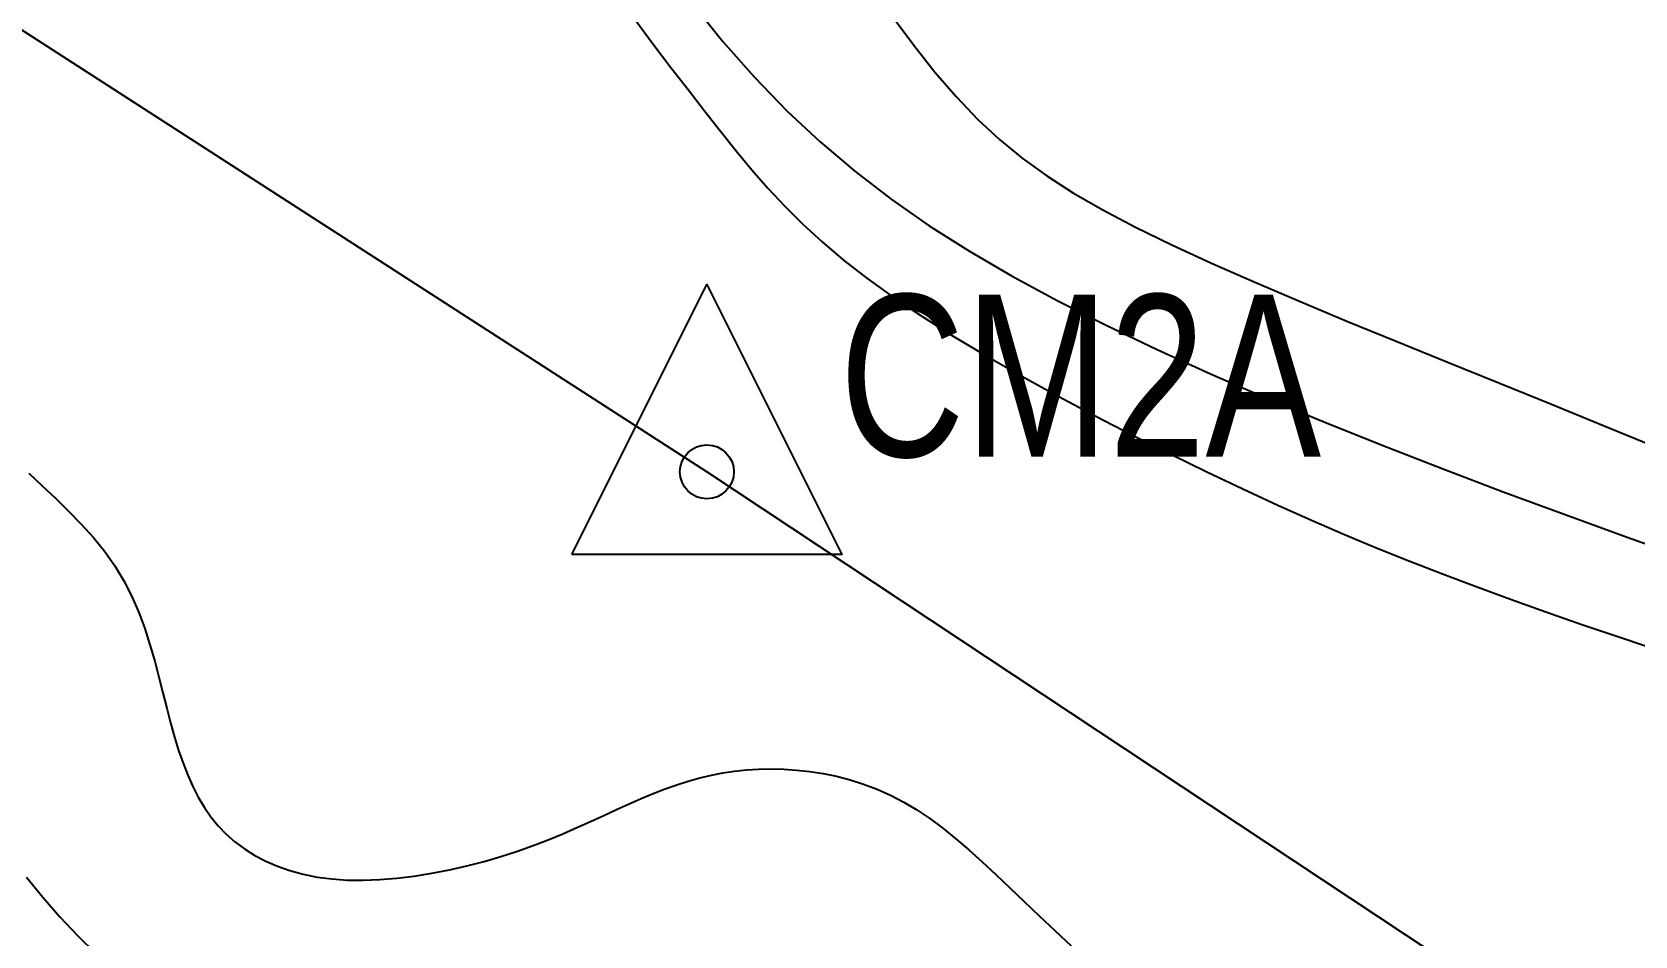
# Model space of a CAD drawing. Header units: millimetres. Extents: x 501029 to 503193, y 1805862 to 1807132.
# Drawn here: x 502051.44 to 502081.12, y 1806559.38 to 1806576.12 of the extents above; entities that cross this region are included whole.
import ezdxf
from ezdxf.enums import TextEntityAlignment as Align

# ---------------------------------------------------------------- set-up
doc = ezdxf.new("R2010")
doc.units = ezdxf.units.MM
doc.header["$LTSCALE"] = 12
doc.header["$MEASUREMENT"] = 0
doc.layers.get('0').update_dxf_attribs({"linetype": 'CONTINUOUS'})
for name, color, linetype in [('3', 7, 'CONTINUOUS'), ('BOREHOLE', 7, 'CONTINUOUS'), ('DM0', 7, 'CONTINUOUS'), ('DM1', 4, 'CONTINUOUS')]:
    doc.layers.add(name, color=color, linetype=linetype)
doc.styles.add('TXT3', font='vn_vni.shx', dxfattribs={"width": 0.8})

# ---------------------------------------------------------------- blocks, each defined once
blk = doc.blocks.new('PVI - Metric')
at = {"color": 0, "linetype": 'ByBlock', "lineweight": -2}
blk.add_lwpolyline([(-2.5, -1.532001970350393), (0, 3.467998029649606), (2.5, -1.532001970350393)], close=True, dxfattribs=at)
blk.add_circle((0, 0), 0.5, dxfattribs=at)

msp = doc.modelspace()

# ---------------------------------------------------------------- linework, layer by layer
at = {"layer": '3', "color": 1, "linetype": 'Continuous', "flags": 128}
msp.add_lwpolyline([(502734.468, 1805863.404), (502565.854, 1806180.86), (502440.381, 1806356.363), (502262.265, 1806436.523), (502063.939, 1806567.977), (501955.637, 1806637.827), (501772.776, 1806767.939), (501708.223, 1807014.777), (501705.5739999999, 1807125.556)], dxfattribs=at)
at = {"layer": 'DM0'}
msp.add_lwpolyline([(502051.3416632869, 1806560.473002191), (502051.6455898428, 1806560.10194136), (502051.9610654803, 1806559.738040536), (502052.2896831786, 1806559.386470838), (502052.6330359173, 1806559.052403384)], dxfattribs=at)
at = {"layer": 'DM1'}
for points in [[(502063.6621770184, 1806576.661404218), (502064.2369952803, 1806575.946660613), (502064.8208865139, 1806575.282876306), (502065.4189789133, 1806574.664535085), (502066.036400673, 1806574.08612074), (502066.6782799875, 1806573.542117058), (502067.349745051, 1806573.027007828), (502068.0559240577, 1806572.535276839), (502068.8019452023, 1806572.061407879), (502069.5929366788, 1806571.599884736), (502070.4340266819, 1806571.1451912), (502071.328590177, 1806570.692817985), (502072.2729892151, 1806570.242283516), (502073.2618326189, 1806569.794113145), (502074.2897292103, 1806569.348832224), (502075.3512878123, 1806568.906966105), (502076.4411172467, 1806568.469040139), (502077.5538263361, 1806568.035579678), (502078.684023903, 1806567.607110073), (502079.8263187696, 1806567.184156677), (502080.9753197584, 1806566.767244842), (502082.1263150669, 1806566.35676858)], [(502067.3497905165, 1806576.43824969), (502067.7679248906, 1806575.875803919), (502068.1675846095, 1806575.371869404), (502068.5585658425, 1806574.91863151), (502068.9506647591, 1806574.508275602), (502069.3536775286, 1806574.132987048), (502069.7774003203, 1806573.78495121), (502070.2316293037, 1806573.456353455), (502070.7261606482, 1806573.139379149), (502071.2707905232, 1806572.826213657), (502071.875315098, 1806572.509042344), (502072.5467144172, 1806572.181484352), (502073.2807040276, 1806571.842893937), (502074.0701833507, 1806571.494059127), (502074.9080518088, 1806571.135767954), (502075.7872088232, 1806570.768808447), (502076.7005538161, 1806570.393968639), (502077.6409862094, 1806570.01203656), (502078.6014054246, 1806569.623800239), (502079.5747108838, 1806569.230047708), (502080.5538020088, 1806568.831566998), (502081.5321918513, 1806568.429474485)], [(502051.3862602, 1806567.950975475), (502051.6310761287, 1806567.719852651), (502051.8770809607, 1806567.486829859), (502052.1201135183, 1806567.250244633), (502052.3560126242, 1806567.008434504), (502052.5806171007, 1806566.759737005), (502052.7897657701, 1806566.502489667), (502052.9792974553, 1806566.235030024), (502053.1461804409, 1806565.956388302), (502053.2919008625, 1806565.668365511), (502053.4190743177, 1806565.373455351), (502053.5303164045, 1806565.074151529), (502053.6282427205, 1806564.772947746), (502053.7154688636, 1806564.472337707), (502053.7946104316, 1806564.174815115), (502053.8682830224, 1806563.882873673), (502053.9391022337, 1806563.599007085), (502054.0096836635, 1806563.325709054), (502054.0824051278, 1806563.065018084), (502054.1586933163, 1806562.817151878), (502054.2397371374, 1806562.581872939), (502054.3267254988, 1806562.358943772), (502054.420847309, 1806562.148126879), (502054.5232914758, 1806561.949184764), (502054.6352469073, 1806561.761879931), (502054.7579025117, 1806561.585974883), (502054.8924471972, 1806561.421232124), (502055.0400698716, 1806561.267414156), (502055.201741477, 1806561.124422024), (502055.3775610895, 1806560.992710927), (502055.5674098193, 1806560.872874605), (502055.7711687762, 1806560.765506799), (502055.9887190702, 1806560.671201249), (502056.2199418115, 1806560.590551694), (502056.46471811, 1806560.524151874), (502056.7229290755, 1806560.47259553), (502056.9944558184, 1806560.436476401), (502057.2791794485, 1806560.416388227), (502057.5765847723, 1806560.412647671), (502057.8845713841, 1806560.424463078), (502058.2006425741, 1806560.450765718), (502058.522301633, 1806560.490486861), (502058.8470518514, 1806560.542557772), (502059.1723965197, 1806560.605909723), (502059.4958389286, 1806560.679473982), (502059.8148823687, 1806560.762181817), (502060.1270301303, 1806560.852964498), (502060.4297855043, 1806560.950753292), (502060.7212066057, 1806561.054420095), (502061.0015708478, 1806561.162599309), (502061.2717104691, 1806561.273865961), (502061.5324577074, 1806561.386795078), (502061.784644801, 1806561.499961691), (502062.0291039879, 1806561.611940824), (502062.2666675062, 1806561.721307508), (502062.498167594, 1806561.826636768), (502062.7244364892, 1806561.926503634), (502062.9463064303, 1806562.019483133), (502063.1646294697, 1806562.104367998), (502063.3803369177, 1806562.180821773), (502063.5943798993, 1806562.248725713), (502063.8077095393, 1806562.307961068), (502064.0212769624, 1806562.358409089), (502064.2360332938, 1806562.399951027), (502064.4529296579, 1806562.432468135), (502064.67291718, 1806562.455841662), (502064.8969469847, 1806562.46995286), (502065.125970197, 1806562.474682982), (502065.3606208998, 1806562.46979453), (502065.6002650105, 1806562.454575018), (502065.8439514036, 1806562.428193212), (502066.0907289547, 1806562.389817879), (502066.3396465387, 1806562.338617784), (502066.5897530308, 1806562.273761694), (502066.8400973061, 1806562.194418375), (502067.0897282399, 1806562.099756592), (502067.3376947071, 1806561.988945112), (502067.583045583, 1806561.861152701), (502067.8252377596, 1806561.715836476), (502068.0653601962, 1806561.553606956), (502068.3049098689, 1806561.375363011), (502068.5453837542, 1806561.182003512), (502068.7882788281, 1806560.974427328), (502069.0350920666, 1806560.75353333), (502069.2873204464, 1806560.520220388), (502069.5464609434, 1806560.275387374), (502069.8140105338, 1806560.019933154), (502070.0914661938, 1806559.754756601), (502070.3801312349, 1806559.480782142), (502070.6805343088, 1806559.199036424)]]:
    msp.add_lwpolyline(points, dxfattribs=at)
at = {"layer": 'DM1', "elevation": 2}
msp.add_lwpolyline([(502062.6145942025, 1806576.340111876), (502062.9470319313, 1806575.895503995), (502063.27286322, 1806575.467132868), (502063.5900838654, 1806575.055517478), (502063.8966896643, 1806574.661176807), (502064.1921238931, 1806574.284061429), (502064.4816197463, 1806573.921848275), (502064.7718578977, 1806573.57164587), (502065.0695190211, 1806573.230562736), (502065.3812837903, 1806572.895707399), (502065.7138328794, 1806572.56418838), (502066.0738469622, 1806572.233114204), (502066.4680067126, 1806571.899593394), (502066.9029928043, 1806571.560734474), (502067.3854859113, 1806571.213645966), (502067.919736684, 1806570.856441309), (502068.5002756794, 1806570.491253591), (502069.1192034308, 1806570.121220815), (502069.7686204717, 1806569.749480985), (502070.4406273356, 1806569.379172104), (502071.1273245558, 1806569.013432174), (502071.8208126661, 1806568.6553992), (502072.5131921996, 1806568.308211183), (502073.19656369, 1806567.975006126), (502073.8630276706, 1806567.658922034), (502074.5069823646, 1806567.362112713), (502075.1320167536, 1806567.082795188), (502075.7440175091, 1806566.818202291), (502076.3488713026, 1806566.565566849), (502076.9524648049, 1806566.322121693), (502077.5606846882, 1806566.085099653), (502078.1794176233, 1806565.851733558), (502078.8145502818, 1806565.619256238), (502079.4719693349, 1806565.384900522), (502080.1575614543, 1806565.145899242), (502080.8758757716, 1806564.900087301), (502081.6261112609, 1806564.64770791)], dxfattribs=at)

# ---------------------------------------------------------------- block references
msp.add_blockref('PVI - Metric', (502063.939, 1806567.977))

# ---------------------------------------------------------------- texts
at = {"layer": 'BOREHOLE', "linetype": 'Continuous', "style": 'TXT3', "width": 0.8}
msp.add_text('CM2A', height=3, dxfattribs=at).set_placement((502070.8524412444, 1806568.257997875, 7.839999999999999), align=Align.CENTER)

doc.saveas('drawing.dxf')
